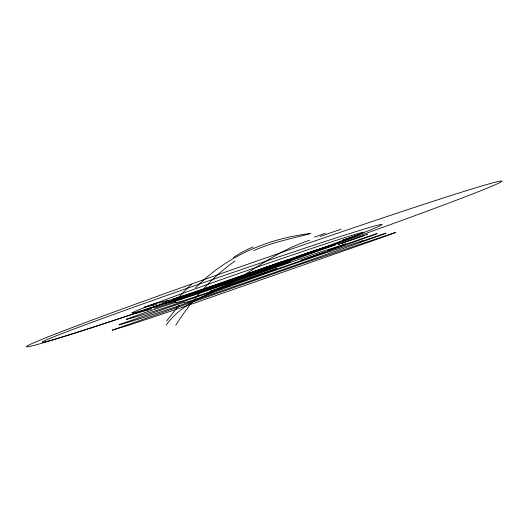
<?xml version="1.0" encoding="UTF-8"?>
<svg xmlns="http://www.w3.org/2000/svg" width="528" height="528" viewBox="0 0 528 528"><rect width="100%" height="100%" fill="white"/><g stroke="black" fill="none" stroke-linecap="round" stroke-linejoin="round"><path stroke-width="0.79" d="M213.048 287.14L213.226 286.48M175.758 325.189C191.479 300.63 210.995 277.827 234.986 261.01M210.797 287.912L211.352 287.133M166.617 321.011L178.966 305.191M166.32 324.925C183.361 300.769 213.378 293.581 237.64 279.305C260.561 264.488 283.232 248.701 309.514 240.313M208.56 288.677L209.471 287.78M195.578 287.819C226.083 256.384 267.821 238.392 310.952 233.468M206.336 289.443L207.596 288.433M204.118 290.202L205.715 289.08M244.325 276.098L242.385 276.837M201.914 290.954L203.841 289.733M199.716 291.707L201.967 290.38M135.491 313.229A25.78 0.429 -19.1 0 0 135.425 313.282L162.373 303.884A31.416 0.521 -19.1 0 1 163.218 303.64L166.109 302.96M197.531 292.453L200.092 291.027M313.348 251.836L317.011 250.556M319.169 249.724L322.846 248.444M195.36 293.192L198.218 291.674M193.195 293.931L196.343 292.321M191.044 294.664L194.476 292.961M188.905 295.396L192.608 293.608M186.773 296.122L190.74 294.248M184.655 296.842L188.872 294.888M182.549 297.554L187.011 295.528M253.81 250.589C271.59 242.583 290.796 238.722 309.58 233.858M367.336 234.346L366.452 234.696M337.861 244.537L367.316 234.28M342.791 240.154L345.325 239.243M358.38 234.775L357.859 234.967M279.807 262.871L263.538 268.58L264.799 268.217M334.29 245.243L335.57 244.735L299.765 256.41L233.429 279.992M268.237 266.963L268.488 266.878M333.412 245.566L236.894 279.814A27.403 0.429 -19.2 0 1 229.475 282.355L215.358 287.074A24.842 0.389 -19.2 0 1 215.127 287.12L215.081 287.126M316.318 250.76L325.69 247.348M364.142 235.554L341.84 243.434M316.285 250.1L234.716 279.134M310.391 252.905L318.417 250.001M356.974 235.29L343.576 240.062M291.826 259.439L323.908 247.922M306.695 254.239L312.668 252.087M320.047 236.471L341.154 229.178M345.675 239.118L358.868 234.511M288.783 259.651A163.469 3.188 -19.1 0 1 255.215 271.616L250.384 272.976A142.223 2.765 -19.1 0 0 279.866 262.469L289.826 259.294A163.977 3.194 -19.1 0 1 268.963 266.752L264.62 268.297A164.406 3.208 -19.1 0 1 254.701 271.808M241.52 277.147L240.9 277.365M264.469 269.009L232.274 280.269L236.082 278.863M343.028 240.253L342.698 240.365M263.386 269.458L262.845 269.65L263.65 269.366M267.478 268.158L256.014 272.171M232.478 280.223L236.788 278.725M233.033 280.137L236.617 278.883L233.759 279.82M232.954 280.097L233.488 279.913M262.304 269.834L259.334 270.818M233.099 280.124L237.646 278.553M285.021 261.512L285.404 261.386M338.276 242.9L301.085 255.031A109.237 2.053 -19.2 0 1 285.919 260.528M310.088 252.173L334.864 244.16M322.001 248.695L322.793 248.45M306.986 253.295L333.109 244.807M302.254 255.011L329.498 246.127M316.338 250.754L316.998 250.556M307.474 253.955L311.117 252.681L310.55 252.846M299.039 256.172L323.855 248.186M277.946 263.175L278.243 263.076A22.255 0.389 -19.2 0 0 279.378 262.713L280.784 262.264L278.956 262.918A36.036 0.601 -19.2 0 0 277.589 263.399L204.31 288.915L162.617 302.617M298.175 257.162L290.202 259.895L293.093 258.984M297.422 256.753L319.948 249.599M295.786 257.341L317.955 250.325M339.346 244.253L338.527 244.504M292.492 258.529L315.942 251.051M277.655 263.261L273.682 264.587A19.364 0.343 -19.2 0 1 271.537 265.346L191.842 292.921A36.505 0.653 -19.1 0 1 189.849 293.588L180.497 296.65A38.907 0.706 -19.1 0 1 178.787 297.198L172.511 299.152M129.782 324.885L174.214 310.048A72.435 0.607 -19.2 0 0 195.373 302.775L376.84 239.29A69.28 0.594 -19.2 0 0 380.648 237.937A52.213 0.442 -19.2 0 0 383.889 236.788A41.501 0.35 -19.2 0 0 386.925 235.706L395.525 232.511A43.93 0.363 -19.2 0 0 395.043 232.637M289.159 259.723L311.83 252.529M129.215 325.063L127.697 325.532M285.787 260.931L307.633 254.041M284.084 261.545L303.343 255.578M178.695 299.713L290.321 261.637L285.681 263.333A28.42 0.436 -19.2 0 1 283.345 264.152L200.633 292.921L154.526 308.134M127.433 325.618L112.094 330.198L301.178 264.053L393.228 233.198A65.492 0.541 -19.2 0 1 395.063 232.63M278.17 263.452L275.946 264.185A159.707 3.109 -19.1 0 1 266.343 267.61L265.716 267.841L266.495 267.617M282.381 262.152L301.171 256.357M280.665 262.766L298.98 257.136M278.936 263.38L296.776 257.921M276.507 264.046L274.976 264.568A161.581 3.148 -19.1 0 1 268.561 266.851M277.207 264L294.551 258.713M273.715 265.241L292.307 259.512M271.966 265.861L287.78 261.122M270.204 266.488L285.496 261.928M268.435 267.115L283.206 262.739M175.613 300.65L175.204 300.769M266.66 267.749L280.896 263.558M264.878 268.382L278.579 264.376M160.149 303.349L159.766 303.461M151.51 309.032L150.671 309.276M263.089 269.009L276.25 265.195M261.294 269.65L273.92 266.02M169.257 300.109L166.736 300.802M138.56 316.048L163.119 308.326L206.448 293.654A89.899 1.214 -19.2 0 0 215.734 290.446L294.716 262.885A55.948 0.667 -19.2 0 1 299.389 261.261A45.718 0.548 -19.2 0 1 304.036 259.644L317.882 254.819A26.057 0.337 -19.2 0 0 322.179 253.295L338.309 247.533A28.736 0.356 -19.3 0 1 342.566 246.015A32.881 0.403 -19.3 0 1 347.12 244.405L351.76 242.768A40.973 0.541 -19.2 0 0 356.301 241.164A59.532 0.799 -19.2 0 0 360.683 239.606L364.94 238.088A48.86 0.647 -19.2 0 0 369.032 236.623A25.694 0.337 -19.3 0 0 372.702 235.297L377.17 233.574L364.195 237.871A30.037 0.383 -19.3 0 0 354.407 241.276A28.433 0.363 -19.3 0 0 349.523 242.992L340.032 246.345A37.178 0.508 -19.2 0 1 335.207 248.048L327.38 250.688L337.471 247.045A45.342 0.627 -19.2 0 0 341.312 245.652L345.853 243.929L345.286 244.061A46.015 0.614 -19.2 0 0 343.609 244.57A82.031 1.089 -19.2 0 0 341.497 245.236L316.529 253.334A43.738 0.607 -19.2 0 0 313.058 254.476L298.287 259.565A40.702 0.561 -19.2 0 0 293.284 261.34L235.904 281.728A50.681 0.68 -19.2 0 0 231.343 283.351A24.572 0.337 -19.2 0 0 227.746 284.645A26.308 0.356 -19.2 0 0 223.991 286.018A29.667 0.403 -19.2 0 0 221.549 286.935L211.88 290.651A45.329 0.601 -19.2 0 0 210.619 291.159A35.231 0.469 -19.2 0 0 210.019 291.443A40.003 0.535 -19.2 0 0 209.979 291.476A40.003 0.535 -19.2 0 0 210.87 291.291A57.981 0.772 -19.2 0 0 212.144 290.921L217.912 289.034A67.558 0.924 -19.2 0 0 226.208 286.222A43.448 0.581 -19.2 0 0 230.644 284.711A29.476 0.389 -19.2 0 0 235.297 283.114A35.204 0.469 -19.2 0 0 240.088 281.45A70.759 0.977 -19.2 0 0 244.906 279.774L276.652 268.686L273.702 269.735A63.65 0.779 -19.2 0 0 268.745 271.478A87.133 1.214 -19.2 0 1 259.446 274.745L230.782 284.75A71.729 0.983 -19.2 0 1 225.977 286.42A59.552 0.812 -19.2 0 1 221.199 288.07L186.82 299.64A69.161 0.937 -19.2 0 1 181.216 301.382M259.492 270.283L271.577 266.845M138.409 316.087L129.215 318.694M257.684 270.923L269.221 267.67M173.91 301.145L173.336 301.303M149.78 309.533L147.53 310.16M251.453 272.791L248.437 273.636A140.356 2.726 -19.1 0 0 280.441 262.225L287.43 259.981L283.133 261.532L284.585 261.089A159.707 3.109 -19.1 0 1 278.454 263.287M255.875 271.564L266.871 268.495M128.918 318.773L127.545 319.15A87.866 1.254 -19.1 0 1 126.687 319.361A46.378 0.653 -19.1 0 1 126.337 319.407M254.06 272.204L264.508 269.32M173.026 301.389L172.174 301.62M252.239 272.844L262.139 270.151M156.823 304.28L153.285 305.191M142.065 311.632L147.457 310.18M250.411 273.484L259.769 270.976M166.591 300.841L165.185 301.211M141.253 311.843L137.458 312.84M248.582 274.131L257.4 271.808M171.851 301.706L169.231 302.339M137.313 312.88L135.663 313.282A40.306 0.673 -19.1 0 1 135.432 313.302M246.748 274.778L255.031 272.633M244.913 275.425L252.655 273.464M164.076 301.488L163.66 301.594M243.065 276.071L250.285 274.289M163.607 301.607L158.433 302.821M241.223 276.718L247.909 275.114M146.17 306.86L153.232 305.204M146.111 306.874L145.609 306.992M239.369 277.365L245.54 275.939M169.132 302.359L166.188 302.947M145.391 307.045L144.131 307.309A22.031 0.422 -19.1 0 1 144.005 307.322L154.262 303.752A21.866 0.416 -19 0 1 154.777 303.62L158.037 302.907M243.177 276.758L235.158 278.54A160.261 3.135 -19.1 0 0 252.602 272.402M239.989 277.603L240.583 277.477M235.66 278.665L240.808 277.576M233.805 279.312L238.451 278.395M231.944 279.965L236.102 279.206M230.076 280.619L233.752 280.018M228.208 281.266L231.409 280.823M176.174 302.59L175.659 302.65M175.534 302.663L174.603 302.808A94.717 1.3 -19.1 0 0 173.791 303.006A74.144 1.023 -19.1 0 0 172.603 303.336A46.339 0.647 -19.1 0 0 170.894 303.844A27.806 0.389 -19.1 0 0 168.346 304.649A24.182 0.343 -19.1 0 0 164.802 305.818A26.849 0.376 -19.1 0 0 160.393 307.289A28.796 0.403 -19.1 0 0 150.031 310.82A24.961 0.35 -19.1 0 0 144.527 312.728L130.759 317.625A24.387 0.343 -19.1 0 0 128.198 318.582A28.347 0.403 -19.1 0 0 126.76 319.169A33.132 0.469 -19.1 0 0 126.331 319.387M176.048 302.603L179.956 301.745A91.535 1.254 -19.2 0 0 181.183 301.389M226.34 281.919L229.079 281.629M224.473 282.572L226.756 282.427M222.598 283.226L224.446 283.226M184.444 302.504L187.823 301.798A50.642 0.561 -19.2 0 0 190.648 300.92L202.138 297.046A38.227 0.416 -19.2 0 1 201.452 297.231A38.801 0.422 -19.2 0 1 201.346 297.238A38.801 0.422 -19.2 0 1 201.359 297.205A50.833 0.554 -19.2 0 1 201.729 297.026A66.733 0.726 -19.2 0 1 202.462 296.716L219.061 290.354A62.014 0.7 -19.2 0 1 221.159 289.568M184.325 302.491L184.001 302.498A84.988 0.964 -19.1 0 0 183.348 302.65L181.599 303.145A63.928 0.733 -19.1 0 0 180.259 303.547A43.091 0.495 -19.1 0 0 178.464 304.108A34.254 0.396 -19.1 0 0 173.078 305.87L120.998 324.02A37.435 0.436 -19.1 0 0 119.737 324.522A41.639 0.482 -19.1 0 0 119.09 324.806A49.031 0.568 -19.1 0 0 118.972 324.885A49.031 0.568 -19.1 0 1 118.978 324.898A60.126 0.7 -19.1 0 0 119.341 324.845L141.94 318.08L174.557 307.25L312.101 259.453A53.764 0.581 -19.2 0 0 320.245 256.595L371.217 238.583A56.45 0.614 -19.2 0 0 374.86 237.283A39.442 0.422 -19.2 0 0 378.286 236.062L386.107 233.145L373.91 237.151A47.989 0.502 -19.2 0 0 369.976 238.504A39.706 0.416 -19.2 0 0 365.851 239.923L360.149 241.864L362.498 240.9L361.456 241.171A50.246 0.554 -19.2 0 0 359.957 241.639L325.816 252.839A79.088 0.891 -19.2 0 0 319.024 255.123L269.227 272.356A78.21 0.878 -19.2 0 0 264.779 273.926L233.033 285.252A82.17 0.911 -19.2 0 0 229.621 286.48M220.73 283.873L222.149 284.018M218.856 284.526L219.859 284.803M216.982 285.179L217.576 285.589M215.101 285.833L215.305 286.367M227.522 282.031A250.371 5.095 -19.2 0 1 178.873 298.657M336.019 243.52A121.598 2.204 -19.2 0 1 227.535 282.025M314.318 237.211A127.01 13.226 -24.1 0 1 325.314 233.303M233.317 257.532A102.96 79.042 -45 0 1 253.143 246.926M289.826 259.294A164.406 3.208 -19.1 0 1 268.963 266.752M280.691 262.119A139.425 2.713 -19.1 0 1 247.493 273.953L257.248 270.831A159.707 3.109 -19.1 0 0 263.749 268.528M174.359 302.273A184.285 140.778 -37.3 0 1 191.578 284.17M221.126 289.582A55.928 0.634 -19.2 0 1 229.64 286.473M215.035 286.935A26.275 0.409 -19.2 0 1 215.945 286.532L223.179 283.741A25.938 0.409 -19.2 0 1 233.442 279.992M300.986 260.344L325.321 251.876L300.986 260.344M125.38 316.562A179.672 3.498 -19.1 0 0 381.982 224.446A179.672 3.498 -19.1 0 0 129.393 308.755A179.672 3.498 -19.1 0 0 125.38 316.562M190.291 294.71A122.635 2.218 -19.2 0 0 363.62 232.419A122.635 2.218 -19.2 0 0 189.446 290.935A122.635 2.218 -19.2 0 0 190.291 294.71M133.637 313.883A251.579 5.115 -19.2 0 0 501.237 181.784A251.579 5.115 -19.2 0 0 157.186 296.32A251.579 5.115 -19.2 0 0 133.637 313.883"/></g></svg>
